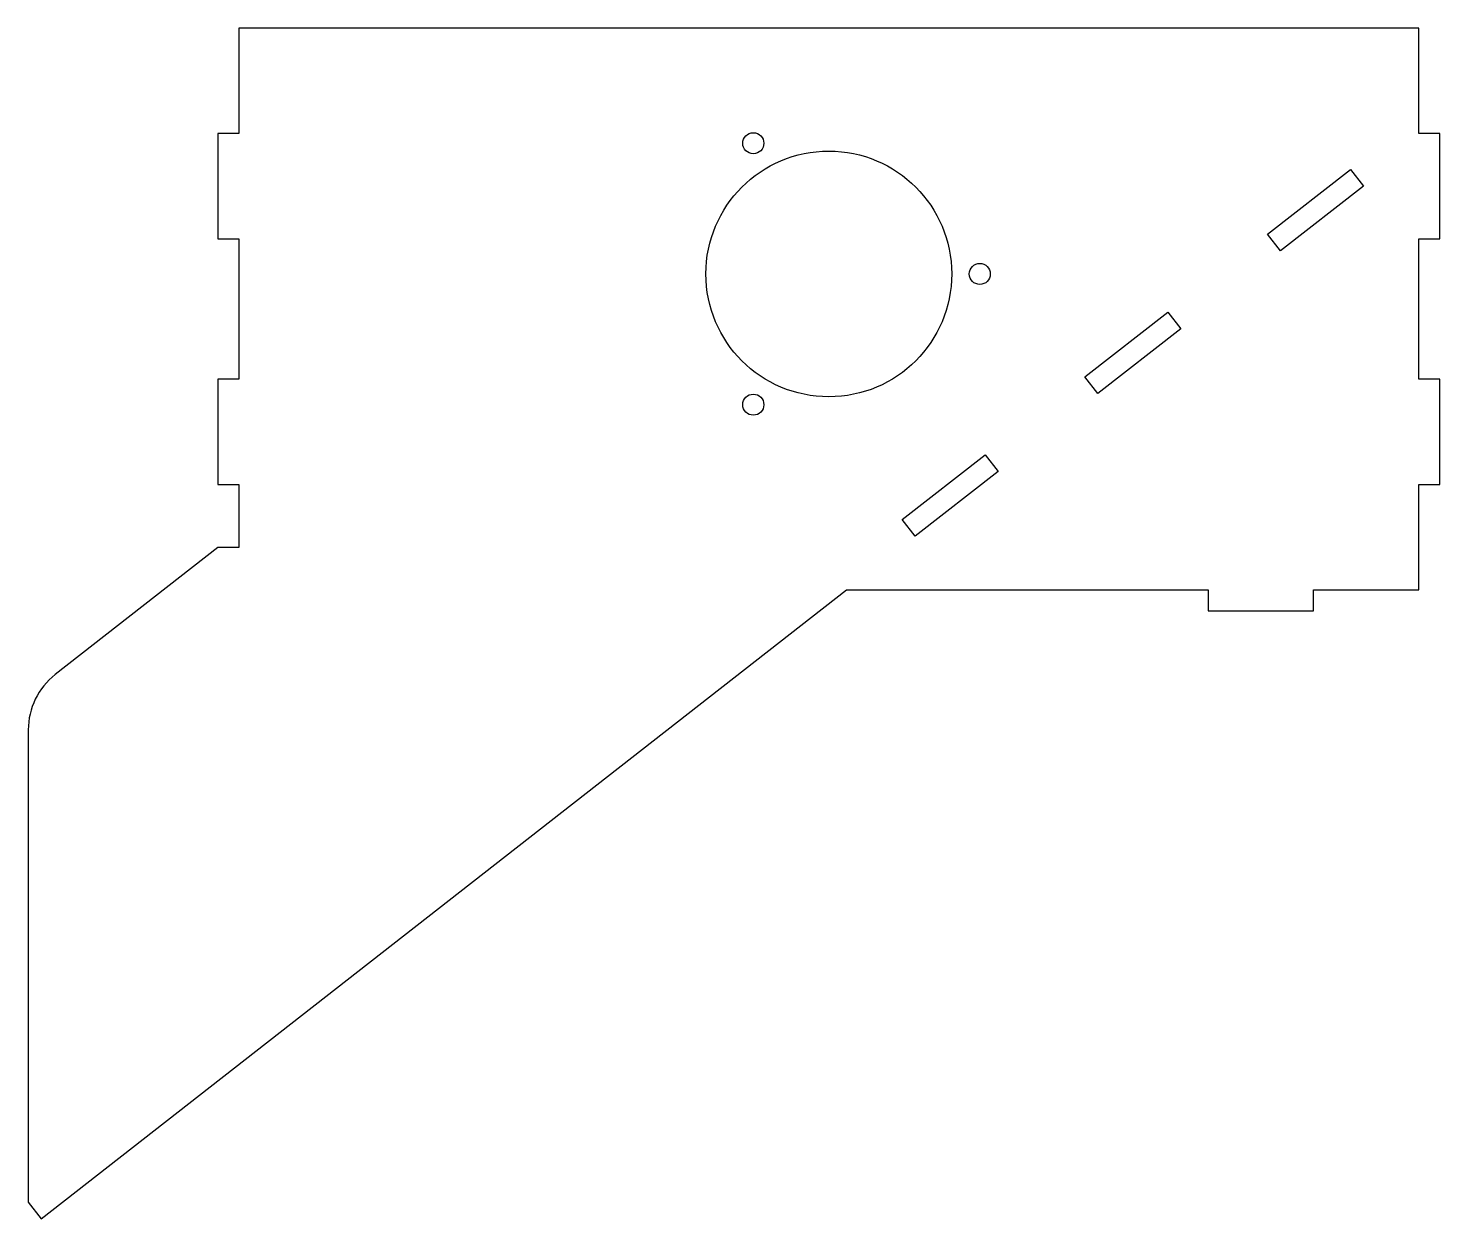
# Model space of a CAD drawing. Header units: millimetres. Extents: x -114 to 87, y -130 to 40.
import ezdxf

# ---------------------------------------------------------------- set-up
doc = ezdxf.new("R2010")
doc.units = ezdxf.units.MM

msp = doc.modelspace()

# ---------------------------------------------------------------- linework, layer by layer
msp.add_lwpolyline([(-110.16, -52.07, 0.230868), (-114, -59.95), (-114, -127.21), (-112.15, -129.58), (2.5, -40), (54, -40), (54, -43), (69, -43), (69, -40), (84, -40), (84, -25), (87, -25), (87, -10), (84, -10), (84, 10), (87, 10), (87, 25), (84, 25), (84, 40), (-84, 40), (-84, 25), (-87, 25), (-87, 10), (-84, 10), (-84, -10), (-87, -10), (-87, -25), (-84, -25), (-84, -33.98), (-87, -33.98)], format="xyb", close=True)
for points in [[(62.45, 10.65), (74.27, 19.88), (76.12, 17.52), (64.3, 8.28)], [(38.3, -12.03), (36.45, -9.67), (48.27, -0.44), (50.12, -2.8)], [(10.44, -29.99), (22.26, -20.75), (24.11, -23.12), (12.29, -32.35)]]:
    msp.add_lwpolyline(points, close=True)
for centre, radius in [((-10.75, 23.62), 1.5), ((0, 5), 17.5), ((21.5, 5), 1.5), ((-10.75, -13.62), 1.5)]:
    msp.add_circle(centre, radius)

doc.saveas('drawing.dxf')
